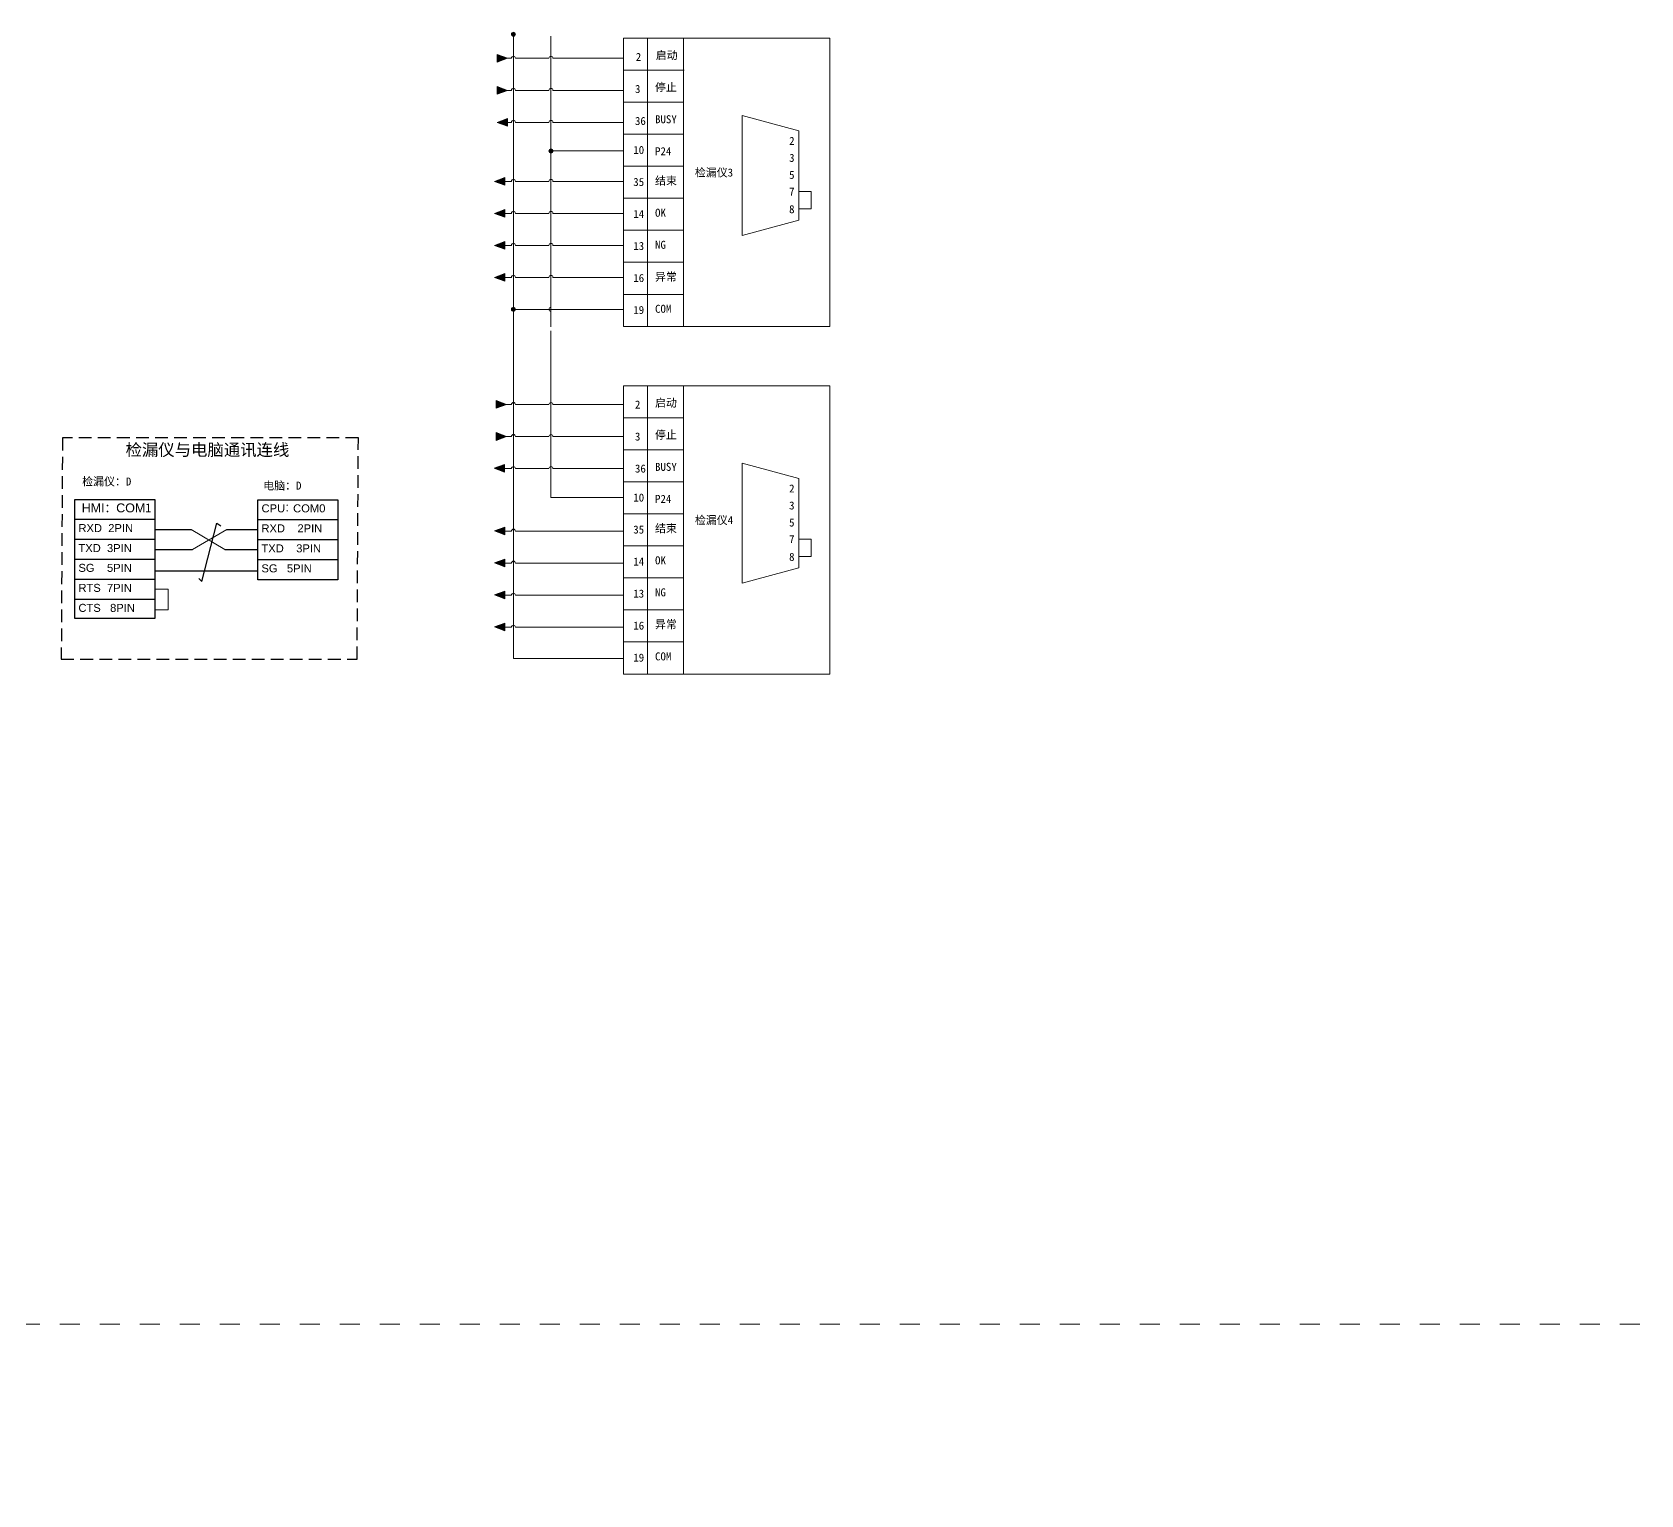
# Model space of a CAD drawing. Extents: x 2368 to 9674, y -1476 to 1321.
# Drawn here: x 5846.1 to 6248.2, y -747.6 to -382.1 of the extents above; entities that cross this region are included whole.
import ezdxf

# ---------------------------------------------------------------- set-up
doc = ezdxf.new("R2010")
doc.units = 0
doc.header["$MEASUREMENT"] = 0
doc.linetypes.add('10', pattern=[20, 5, -5, 5, -5])
doc.linetypes.add('HIDDEN2', pattern=[4.7625, 3.175, -1.5875])
doc.dimstyles.get("Standard").update_dxf_attribs({"dimtxt": 0.18, "dimasz": 0.18, "dimexe": 0.18, "dimexo": 0.0625, "dimgap": 0.09, "dimtad": 0, "dimtih": 1, "dimtoh": 1, "dimdec": 4, "dimzin": 0, "dimdsep": 46, "dimtxsty": 'Standard', "dimcen": 0.09, "dimadec": 0, "dimazin": 0, "dimtfac": 1, "dimtdec": 4, "dimtofl": 0, "dimtmove": 0, "dimatfit": 3, "dimfxl": 1, "dimtolj": 1, "dimtzin": 0, "dimarcsym": 0})

# ---------------------------------------------------------------- blocks, each defined once
blk = doc.blocks.new('*D111')
at = {"color": 0, "linetype": '10', "lineweight": 0}
for p, q in [((5772.79, -758.71), (5772.79, -704.77)), ((5772.97, -704.95), (6302.12, -704.95)), ((6832.68, -704.95), (6303.53, -704.95)), ((6832.86, -758.71), (6832.86, -704.77))]:
    blk.add_line(p, q, dxfattribs=at)
for points in [[(5772.97, -704.92), (5772.97, -704.98), (5772.79, -704.95)], [(6832.68, -704.92), (6832.68, -704.98), (6832.86, -704.95)]]:
    blk.add_solid(points, dxfattribs=at)
at = {"layer": 'Defpoints', "color": 0, "linetype": '10', "lineweight": 0}
for p in [(6832.86, -704.95), (5772.79, -758.77), (6832.86, -758.77)]:
    blk.add_point(p, dxfattribs=at)
at = {"color": 0, "linetype": '10', "lineweight": 0, "insert": (6302.82, -704.95), "char_height": 0.18, "attachment_point": 5}
blk.add_mtext('\\A1;1060.0716', dxfattribs=at)

msp = doc.modelspace()

# ---------------------------------------------------------------- hatches: boundary and pattern name
at = {"lineweight": 0}
h = msp.add_hatch(color=256, dxfattribs=at)
edge = h.paths.add_edge_path()
edge.add_arc((5966.39492, -382.55494), 0.5, 0, 360)
for points in [[(5962.34057, -387.63356), (5962.34057, -389.5505), (5964.91952, -388.59203)], [(5962.34057, -395.63356), (5962.34057, -397.5505), (5964.91952, -396.59203)], [(5964.91952, -405.55935), (5964.91952, -403.64241), (5962.34057, -404.60088)], [(5964.26019, -420.30314), (5964.26019, -418.38621), (5961.68123, -419.34467)], [(5964.26019, -428.30314), (5964.26019, -426.38621), (5961.68123, -427.34467)], [(5964.26019, -436.30314), (5964.26019, -434.38621), (5961.68123, -435.34467)], [(5964.26019, -444.30314), (5964.26019, -442.38621), (5961.68123, -443.34467)], [(5962.07851, -474.14756), (5962.07851, -476.06449), (5964.65746, -475.10603)], [(5962.07851, -482.14756), (5962.07851, -484.06449), (5964.65746, -483.10603)], [(5964.14647, -491.98855), (5964.14647, -490.07162), (5961.56752, -491.03009)], [(5964.22087, -507.64709), (5964.22087, -505.73015), (5961.64192, -506.68862)], [(5964.22087, -515.64709), (5964.22087, -513.73015), (5961.64192, -514.68862)], [(5964.22087, -523.64709), (5964.22087, -521.73015), (5961.64192, -522.68862)], [(5964.22087, -531.64709), (5964.22087, -529.73015), (5961.64192, -530.68862)]]:
    msp.add_hatch(color=256, dxfattribs=at).paths.add_polyline_path(points)
h = msp.add_hatch(color=256, dxfattribs=at)
edge = h.paths.add_edge_path()
edge.add_arc((5975.75834, -411.73803), 0.5, 0, 360)
h = msp.add_hatch(color=256, dxfattribs=at)
edge = h.paths.add_edge_path()
edge.add_arc((5966.39492, -451.33098), 0.5, 0, 360)

# ---------------------------------------------------------------- linework, layer by layer
for p, q in [((5966.39492, -538.5631), (5966.39492, -382.55494)), ((5975.75834, -455.68133), (5975.75834, -383.05494)), ((5999.8632, -383.5756), (5999.8632, -455.64472)), ((6008.8632, -383.5756), (6008.8632, -455.64472)), ((5964.91952, -388.59203), (5962.34057, -387.63356)), ((5962.34057, -387.63356), (5962.34057, -389.5505)), ((5964.91952, -388.59203), (5962.34057, -389.5505)), ((5965.89492, -388.59203), (5964.91952, -388.59203)), ((5975.25834, -388.59203), (5966.89492, -388.59203)), ((5993.77607, -388.59203), (5976.25834, -388.59203)), ((5994.05381, -391.5756), (6009.05381, -391.5756)), ((5964.91952, -396.59203), (5962.34057, -395.63356)), ((5962.34057, -395.63356), (5962.34057, -397.5505)), ((5964.91952, -396.59203), (5962.34057, -397.5505)), ((5965.89492, -396.59203), (5964.91952, -396.59203)), ((5975.25834, -396.59203), (5966.89492, -396.59203)), ((5993.77607, -396.59203), (5976.25834, -396.59203)), ((5993.8632, -399.5756), (6008.8632, -399.5756)), ((5962.34057, -404.60088), (5964.91952, -403.64241)), ((5962.34057, -404.60088), (5964.91952, -405.55935)), ((5964.91952, -405.55935), (5964.91952, -403.64241)), ((5965.89492, -404.59203), (5964.91952, -404.59203)), ((5975.25834, -404.59203), (5966.89492, -404.59203)), ((5993.77607, -404.59203), (5976.25834, -404.59203)), ((6023.52301, -402.88499), (6037.70786, -406.74898)), ((6023.52301, -402.88499), (6023.52301, -432.88499)), ((5993.8632, -407.5756), (6008.8632, -407.5756)), ((6037.70786, -406.74898), (6037.70786, -429.021)), ((5993.87477, -411.73803), (5975.75834, -411.73803)), ((5993.8632, -415.5756), (6008.8632, -415.5756)), ((5961.68123, -419.34467), (5964.26019, -418.38621)), ((5961.68123, -419.34467), (5964.26019, -420.30314)), ((5965.89492, -419.33582), (5964.22171, -419.33582)), ((5964.26019, -420.30314), (5964.26019, -418.38621)), ((5975.25834, -419.33582), (5966.89492, -419.33582)), ((5993.76435, -419.33582), (5976.25834, -419.33582)), ((6037.64709, -421.86405), (6040.794, -421.86405)), ((6040.794, -421.86405), (6040.794, -426.19652)), ((5993.8632, -423.5756), (6008.8632, -423.5756)), ((6040.794, -426.19652), (6037.73214, -426.19652)), ((5961.68123, -427.34467), (5964.26019, -426.38621)), ((5961.68123, -427.34467), (5964.26019, -428.30314)), ((5964.26019, -428.30314), (5964.26019, -426.38621)), ((5965.89492, -427.33582), (5964.28876, -427.33582)), ((5975.25834, -427.33582), (5966.89492, -427.33582)), ((5993.76435, -427.33582), (5976.25834, -427.33582)), ((6023.52301, -432.88499), (6037.70786, -429.021)), ((5993.8632, -431.5756), (6008.8632, -431.5756)), ((5961.68123, -435.34467), (5964.26019, -434.38621)), ((5961.68123, -435.34467), (5964.26019, -436.30314)), ((5965.89492, -435.33582), (5964.13504, -435.33582)), ((5964.26019, -436.30314), (5964.26019, -434.38621)), ((5975.25834, -435.33582), (5966.89492, -435.33582)), ((5993.76435, -435.33582), (5976.25834, -435.33582)), ((5993.8632, -439.5756), (6008.8632, -439.5756)), ((5961.68123, -443.34467), (5964.26019, -442.38621)), ((5961.68123, -443.34467), (5964.26019, -444.30314)), ((5965.89492, -443.33582), (5964.23861, -443.33582)), ((5964.26019, -444.30314), (5964.26019, -442.38621)), ((5975.25834, -443.33582), (5966.89492, -443.33582)), ((5993.76435, -443.33582), (5976.25834, -443.33582)), ((5993.8632, -447.5756), (6008.8632, -447.5756)), ((5975.25834, -451.33098), (5966.39492, -451.33098)), ((5993.77827, -451.33098), (5975.25834, -451.33098)), ((5975.75834, -498.35619), (5975.75834, -456.68133)), ((5964.65746, -475.10603), (5962.07851, -474.14756)), ((5962.07851, -474.14756), (5962.07851, -476.06449)), ((5999.8632, -470.4515), (5999.8632, -542.52062)), ((6008.8632, -470.4515), (6008.8632, -542.52062)), ((5964.65746, -475.10603), (5962.07851, -476.06449)), ((5965.89492, -475.10709), (5964.14647, -475.10603)), ((5975.25834, -475.11281), (5966.89492, -475.10771)), ((5993.78002, -475.12413), (5976.25834, -475.11342)), ((5993.8632, -478.4515), (6008.8632, -478.4515)), ((5964.65746, -483.10603), (5962.07851, -482.14756)), ((5962.07851, -482.14756), (5962.07851, -484.06449)), ((5964.65746, -483.10603), (5962.07851, -484.06449)), ((5965.89492, -483.10709), (5964.14647, -483.10603)), ((5975.25834, -483.11281), (5966.89492, -483.10771)), ((5993.78002, -483.12413), (5976.25834, -483.11342)), ((5993.8632, -486.4515), (6008.8632, -486.4515)), ((5961.56752, -491.03009), (5964.14647, -490.07162)), ((5964.14647, -491.98855), (5964.14647, -490.07162)), ((6023.52301, -489.76089), (6037.70786, -493.62488)), ((6023.52301, -489.76089), (6023.52301, -519.76089)), ((5961.56752, -491.03009), (5964.14647, -491.98855)), ((5965.89492, -491.10709), (5964.14647, -491.10603)), ((5975.25834, -491.11281), (5966.89492, -491.10771)), ((5993.78002, -491.12413), (5976.25834, -491.11342)), ((5993.8632, -494.4515), (6008.8632, -494.4515)), ((6037.70786, -493.62488), (6037.70786, -515.8969)), ((5993.8632, -498.35619), (5975.75834, -498.35619)), ((5993.8632, -502.4515), (6008.8632, -502.4515)), ((5885.81891, -506.33459), (5894.27726, -511.33459)), ((5886.1638, -511.33459), (5894.73332, -506.33459)), ((5961.64192, -506.68862), (5964.22087, -505.73015)), ((5964.22087, -507.64709), (5964.22087, -505.73015)), ((5961.64192, -506.68862), (5964.22087, -507.64709)), ((5965.89492, -506.76456), (5964.22087, -506.76456)), ((5993.8632, -506.76456), (5966.89492, -506.76456)), ((5993.8632, -510.4515), (6008.8632, -510.4515)), ((6037.64709, -508.73995), (6040.794, -508.73995)), ((6040.794, -508.73995), (6040.794, -513.07242)), ((5961.64192, -514.68862), (5964.22087, -513.73015)), ((5964.22087, -515.64709), (5964.22087, -513.73015)), ((6040.794, -513.07242), (6037.73214, -513.07242)), ((5961.64192, -514.68862), (5964.22087, -515.64709)), ((5965.89492, -514.76456), (5964.22087, -514.76456)), ((5993.8632, -514.76456), (5966.89492, -514.76456)), ((5993.8632, -518.4515), (6008.8632, -518.4515)), ((6023.52301, -519.76089), (6037.70786, -515.8969)), ((5876.74254, -528.58694), (5876.74254, -521.39595)), ((5876.74254, -521.39595), (5876.74254, -526.37384)), ((5876.74806, -521.25615), (5880.09411, -521.25615)), ((5880.09411, -521.25615), (5880.09411, -526.42397)), ((5961.64192, -522.68862), (5964.22087, -521.73015)), ((5961.64192, -522.68862), (5964.22087, -523.64709)), ((5964.22087, -523.64709), (5964.22087, -521.73015)), ((5876.74254, -526.37384), (5876.74254, -526.37384)), ((5880.09411, -526.42397), (5876.74806, -526.42397)), ((5965.89492, -522.76456), (5964.2484, -522.76456)), ((5993.8632, -522.76456), (5966.89492, -522.76456)), ((5993.8632, -526.4515), (6008.8632, -526.4515)), ((5961.64192, -530.68862), (5964.22087, -529.73015)), ((5961.64192, -530.68862), (5964.22087, -531.64709)), ((5964.22087, -531.64709), (5964.22087, -529.73015)), ((5965.89492, -530.76456), (5964.21536, -530.76456)), ((5993.8632, -530.76456), (5966.89492, -530.76456)), ((5993.8632, -534.4515), (6008.8632, -534.4515)), ((5993.85305, -538.5631), (5966.39492, -538.5631))]:
    msp.add_line(p, q, dxfattribs=at)
for p, q in [((5856.74254, -498.83459), (5876.74254, -498.83459)), ((5856.74254, -528.58694), (5856.74254, -498.83459)), ((5876.74254, -498.83459), (5876.74254, -528.58694)), ((5902.48627, -518.90347), (5902.48627, -498.90347)), ((5902.48627, -498.90347), (5922.48627, -498.90347)), ((5922.48627, -498.90347), (5922.48627, -518.90347)), ((5876.74254, -503.83459), (5856.74254, -503.83459)), ((5876.74254, -506.33459), (5885.81891, -506.33459)), ((5888.46769, -519.3235), (5892.26135, -504.74409)), ((5892.26135, -504.74409), (5893.26986, -505.45322)), ((5894.73332, -506.33459), (5902.48627, -506.33459)), ((5922.48627, -503.90347), (5902.48627, -503.90347)), ((5876.74254, -508.83459), (5856.74254, -508.83459)), ((5922.48627, -508.90347), (5902.48627, -508.90347)), ((5876.74254, -513.83459), (5856.74254, -513.83459)), ((5876.74254, -511.33459), (5886.1638, -511.33459)), ((5894.27726, -511.33459), (5902.48627, -511.33459)), ((5922.48627, -513.90347), (5902.48627, -513.90347)), ((5876.74254, -516.65701), (5902.48627, -516.65701)), ((5887.76442, -518.62088), (5888.46769, -519.3235)), ((5876.74254, -518.83459), (5856.74254, -518.83459)), ((5922.48627, -518.90347), (5902.48627, -518.90347)), ((5876.74254, -523.83459), (5856.74254, -523.83459)), ((5876.74254, -528.58694), (5856.74254, -528.58694))]:
    msp.add_line(p, q)
for points in [[(5993.8632, -383.5756), (6045.49061, -383.5756), (6045.49061, -455.64472), (5993.8632, -455.64472)], [(5993.8632, -470.4515), (6045.49061, -470.4515), (6045.49061, -542.52062), (5993.8632, -542.52062)]]:
    msp.add_lwpolyline(points, close=True, dxfattribs=at)
at = {"linetype": 'HIDDEN2', "lineweight": -2}
msp.add_lwpolyline([(5853.65998, -483.4666), (5853.35955, -538.78675), (5927.31871, -538.78675), (5927.61914, -483.4666)], close=True, dxfattribs=at)
at = {"lineweight": 0}
for centre in [(5966.39492, -382.55494), (5975.75834, -411.73803), (5966.39492, -451.33098)]:
    msp.add_circle(centre, 0.5, dxfattribs=at)
for centre, start, end in [((5966.39492, -388.59203), 0, 180), ((5975.75834, -388.59203), 0, 180), ((5966.39492, -396.59203), 0, 180), ((5975.75834, -396.59203), 0, 180), ((5966.39492, -404.59203), 0, 180), ((5975.75834, -404.59203), 0, 180), ((5966.39492, -419.33582), 0, 180), ((5975.75834, -419.33582), 0, 180), ((5966.39492, -427.33582), 0, 180), ((5975.75834, -427.33582), 0, 180), ((5966.39492, -435.33582), 0, 180), ((5975.75834, -435.33582), 0, 180), ((5966.39492, -443.33582), 0, 180), ((5975.75834, -443.33582), 360, 180), ((5975.75834, -451.33098), 90, 270), ((5966.39492, -475.1074), 359.9650022, 179.9650022), ((5975.75834, -475.11312), 359.9650022, 179.9650022), ((5966.39492, -483.1074), 359.9650022, 179.9650022), ((5975.75834, -483.11312), 359.9650022, 179.9650022), ((5966.39492, -491.1074), 359.9650022, 179.9650022), ((5975.75834, -491.11312), 359.9650022, 179.9650022), ((5966.39492, -506.76456), 0, 180), ((5966.39492, -514.76456), 360, 180), ((5966.39492, -522.76456), 0, 180), ((5966.39492, -530.76456), 0, 180)]:
    msp.add_arc(centre, 0.5, start, end, dxfattribs=at)

# ---------------------------------------------------------------- texts
at = {"lineweight": 0, "char_height": 2, "attachment_point": 1}
for s, insert, width in [('{\\fSimSun|b0|i0|c134|p2;2}', (5996.95201, -387.24354), 3.3579315), ('{\\fSimSun|b0|i0|c134|p2;启动}', (6001.97034, -386.81689), 6.4202388), ('{\\fSimSun|b0|i0|c134|p2;3}', (5996.76139, -395.24354), 3.3579315), ('{\\fSimSun|b0|i0|c134|p2;停止}', (6001.77973, -394.81689), 6.4202388), ('{\\fSimSun|b0|i0|c134|p2;36}', (5996.76139, -403.24354), 3.3579315), ('{\\fSimSun|b0|i0|c134|p2;BUSY}', (6001.77973, -402.81689), 6.4202388), ('{\\fSimSun|b0|i0|c134|p2;2}', (6035.29072, -408.22572), 1.820485), ('{\\fSimSun|b0|i0|c134|p2;10}', (5996.34027, -410.48974), 3.3579315), ('{\\fSimSun|b0|i0|c134|p2;P24}', (6001.77973, -410.81689), 6.4202388), ('{\\fSimSun|b0|i0|c134|p2;3}', (6035.29072, -412.47324), 1.820485), ('{\\fSimSun|b0|i0|c134|p2;结束}', (6001.77973, -418.18595), 6.4202388), ('{\\fSimSun|b0|i0|c134|p2;检漏仪3}', (6011.75138, -416.13814), 22.2503605), ('{\\fSimSun|b0|i0|c134|p2;5}', (6035.29072, -416.72075), 1.820485), ('{\\fSimSun|b0|i0|c134|p2;35}', (5996.34027, -418.48974), 3.3579315), ('{\\fSimSun|b0|i0|c134|p2;7}', (6035.29072, -420.88331), 1.820485), ('{\\fSimSun|b0|i0|c134|p2;OK}', (6001.77973, -426.18595), 6.4202388), ('{\\fSimSun|b0|i0|c134|p2;8}', (6035.29072, -425.30072), 1.820485), ('{\\fSimSun|b0|i0|c134|p2;14}', (5996.34027, -426.48974), 3.3579315), ('{\\fSimSun|b0|i0|c134|p2;NG}', (6001.77973, -434.18595), 6.4202388), ('{\\fSimSun|b0|i0|c134|p2;13}', (5996.34027, -434.48974), 3.3579315), ('{\\fSimSun|b0|i0|c134|p2;异常}', (6001.77973, -442.18595), 6.4202388), ('{\\fSimSun|b0|i0|c134|p2;16}', (5996.34027, -442.48974), 3.3579315), ('{\\fSimSun|b0|i0|c134|p2;COM}', (6001.77973, -450.18595), 6.4202388), ('{\\fSimSun|b0|i0|c134|p2;19}', (5996.34027, -450.48974), 3.3579315), ('{\\fSimSun|b0|i0|c134|p2;2}', (5996.76139, -474.11944), 3.3579315), ('{\\fSimSun|b0|i0|c134|p2;启动}', (6001.77973, -473.69279), 6.4202388), ('{\\fSimSun|b0|i0|c134|p2;3}', (5996.76139, -482.11944), 3.3579315), ('{\\fSimSun|b0|i0|c134|p2;停止}', (6001.77973, -481.69279), 6.4202388), ('{\\fSimSun|b0|i0|c134|p2;36}', (5996.76139, -490.11944), 3.3579315), ('{\\fSimSun|b0|i0|c134|p2;BUSY}', (6001.77973, -489.69279), 6.4202388), ('{\\fSimSun|b0|i0|c134|p2;10}', (5996.34027, -497.36564), 3.3579315), ('{\\fSimSun|b0|i0|c134|p2;P24}', (6001.77973, -497.69279), 6.4202388), ('{\\fSimSun|b0|i0|c134|p2;2}', (6035.29072, -495.10162), 1.820485), ('{\\fSimSun|b0|i0|c134|p2;3}', (6035.29072, -499.34914), 1.820485), ('{\\fSimSun|b0|i0|c134|p2;35}', (5996.34027, -505.36564), 3.3579315), ('{\\fSimSun|b0|i0|c134|p2;结束}', (6001.77973, -505.06185), 6.4202388), ('{\\fSimSun|b0|i0|c134|p2;检漏仪4}', (6011.75138, -503.01404), 22.2503605), ('{\\fSimSun|b0|i0|c134|p2;5}', (6035.29072, -503.59665), 1.820485), ('{\\fSimSun|b0|i0|c134|p2;7}', (6035.29072, -507.75921), 1.820485), ('{\\fSimSun|b0|i0|c134|p2;14}', (5996.34027, -513.36564), 3.3579315), ('{\\fSimSun|b0|i0|c134|p2;OK}', (6001.77973, -513.06185), 6.4202388), ('{\\fSimSun|b0|i0|c134|p2;8}', (6035.29072, -512.17662), 1.820485), ('{\\fSimSun|b0|i0|c134|p2;13}', (5996.34027, -521.36564), 3.3579315), ('{\\fSimSun|b0|i0|c134|p2;NG}', (6001.77973, -521.06185), 6.4202388), ('{\\fSimSun|b0|i0|c134|p2;16}', (5996.34027, -529.36564), 3.3579315), ('{\\fSimSun|b0|i0|c134|p2;异常}', (6001.77973, -529.06185), 6.4202388), ('{\\fSimSun|b0|i0|c134|p2;19}', (5996.34027, -537.36564), 3.3579315), ('{\\fSimSun|b0|i0|c134|p2;COM}', (6001.77973, -537.06185), 6.4202388)]:
    msp.add_mtext(s, dxfattribs=dict(at, insert=insert, width=width))
at = {"linetype": 'ByBlock', "lineweight": -2, "insert": (5869.44034, -484.92922), "char_height": 3, "width": 51.6823071, "attachment_point": 1}
msp.add_mtext('{\\fSimSun|b0|i0|c134|p2;检漏仪与电脑通讯连线}', dxfattribs=at)
at = {"attachment_point": 1}
for s, insert, char_height, width in [('{\\fSimSun|b0|i0|c134|p2;检漏仪：\\fSimSun|b0|i0|c0|p2;D}', (5858.59845, -493.35697), 2, 17.9062726), ('{\\fSimSun|b0|i0|c134|p2;电脑：\\fSimSun|b0|i0|c0|p2;D}', (5903.85562, -494.38668), 2, 21.1840276), ('{\\fArial|b0|i0|c0|p32;HMI}：{\\fArial|b0|i0|c0|p32;COM}1', (5858.4688, -499.83365), 2.2342732, 17.9062726), ('{\\fArial|b0|i0|c0|p32;CPU\\Fromans,gbcbig|c134;：\\fArial|b0|i0|c0|p32;COM\\fArial|b0|i0|c238|p32;0}', (5903.41874, -500.06114), 2, 21.1840276), ('{\\fArial|b0|i0|c0|p32;\\H0.8951x;RXD  2PIN}', (5857.65176, -504.99069), 2.2342732, 25.4946687), ('{\\fArial|b0|i0|c0|p32;\\H0.8951x;RXD    2PIN}', (5903.39549, -505.05957), 2.2342732, 25.4946687), ('{\\fArial|b0|i0|c0|p32;\\H0.8951x;TXD  3PIN}', (5857.65176, -509.99069), 2.2342732, 25.4946687), ('{\\fArial|b0|i0|c0|p32;\\H0.8951x;TX\\fArial|b0|i0|c238|p32;D\\fArial|b0|i0|c0|p32;    3PIN}', (5903.39549, -510.05957), 2.2342732, 25.4946687), ('{\\fArial|b0|i0|c0|p32;\\H0.8951x;SG    5PIN}', (5857.65176, -514.93584), 2.2342732, 25.4946687), ('{\\fArial|b0|i0|c238|p32;\\H0.8951x;S\\fArial|b0|i0|c0|p32;G   5PIN}', (5903.39549, -515.05957), 2.2342732, 25.4946687), ('{\\fArial|b0|i0|c0|p32;\\H0.8951x;RTS  7PIN}', (5857.65176, -519.93584), 2.2342732, 25.4946687), ('{\\fArial|b0|i0|c0|p32;\\H0.8951x;CTS   8PIN}', (5857.65176, -524.93584), 2.2342732, 25.4946687)]:
    msp.add_mtext(s, dxfattribs=dict(at, insert=insert, char_height=char_height, width=width))

# ---------------------------------------------------------------- dimensions: what is measured, and where the dimension line sits
at = {"color": 2, "linetype": '10', "lineweight": 0}
dim = msp.add_linear_dim(base=(6832.8581, -704.95174), p1=(5772.78651, -758.76862), p2=(6832.8581, -758.76862), dimstyle='Standard', override={"dimdsep": 0, "dimlwd": 0, "dimlwe": 0}, dxfattribs=at)
dim.commit()
dim.dimension.update_dxf_attribs({"geometry": '*D111', "text_midpoint": (6302.8223, -704.95174)})

doc.saveas('drawing.dxf')
